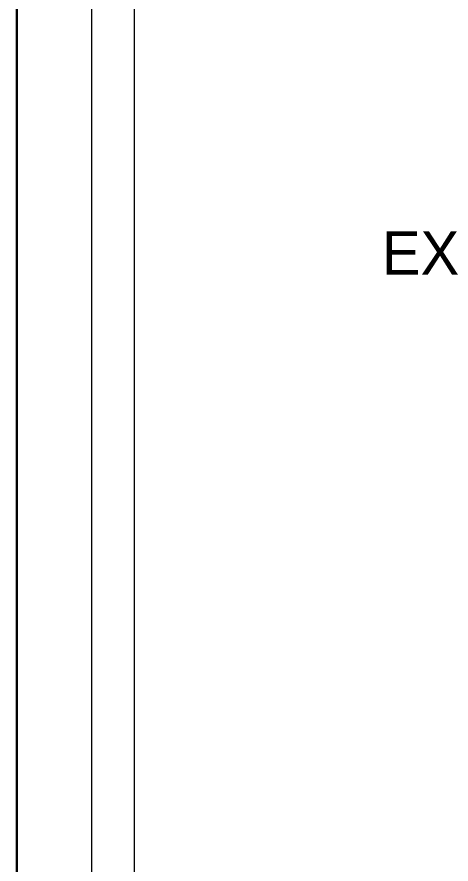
# Model space of a CAD drawing. Header units: inches. Extents: x 109699 to 44449955, y -10987 to 15824140.
# Drawn here: x 197278.9 to 197338.9, y -3965.6 to -3848.5 of the extents above; entities that cross this region are included whole.
import ezdxf

# ---------------------------------------------------------------- set-up
doc = ezdxf.new("R2010")
doc.units = ezdxf.units.IN
doc.header["$LTSCALE"] = 5
doc.header["$MEASUREMENT"] = 0
for name, color, linetype, lineweight in [('@NORMAL', 7, 'Continuous', 5), ('E-EX-Exhaust-Fan', 190, 'Continuous', 13), ('WALL-1', 8, 'Continuous', 9)]:
    doc.layers.add(name, color=color, linetype=linetype, lineweight=lineweight)
doc.styles.get("Standard").update_dxf_attribs({"font": 'times.ttf'})

# ---------------------------------------------------------------- blocks, each defined once
blk = doc.blocks.new('zxczxczxcz')
at = {"layer": '@NORMAL'}
for points in [[(177327.5446916085, -15450.10043627545), (175295.1813820154, -15450.10043627545), (175295.1813820154, -14276.83252409846), (177327.5446916085, -14276.83252409846)], [(177319.9075666944, -15442.46331136129), (175302.8185069296, -15442.46331136129), (175302.8185069296, -14284.46964901264), (177319.9075666944, -14284.46964901264)]]:
    blk.add_lwpolyline(points, close=True, dxfattribs=at)
at = {"layer": 'WALL-1', "lineweight": 30}
blk.add_lwpolyline([(177340.9096602083, -15463.46540487523), (175281.8164134157, -15463.46540487523), (175281.8164134157, -14263.46755549865), (177340.9096602083, -14263.46755549865)], close=True, dxfattribs=at)

msp = doc.modelspace()

# ---------------------------------------------------------------- block references
at = {"layer": 'WALL-1', "linetype": 'Continuous', "xscale": 0.7745455872000001, "yscale": 0.7745455872000001, "zscale": 0.7745455872000001, "rotation": 270}
msp.add_blockref('zxczxczxcz', (209256.0658135048, 132789.8010399783), dxfattribs=at)

# ---------------------------------------------------------------- texts
at = {"layer": 'E-EX-Exhaust-Fan', "insert": (197329.3594882268, -3884.204563996169, -0.02144757909902636), "char_height": 6, "width": 24.08470202641911, "attachment_point": 7}
msp.add_mtext('{\\fCentury Gothic|b0|i0|c0|p34;EX-01}', dxfattribs=at)

doc.saveas('drawing.dxf')
